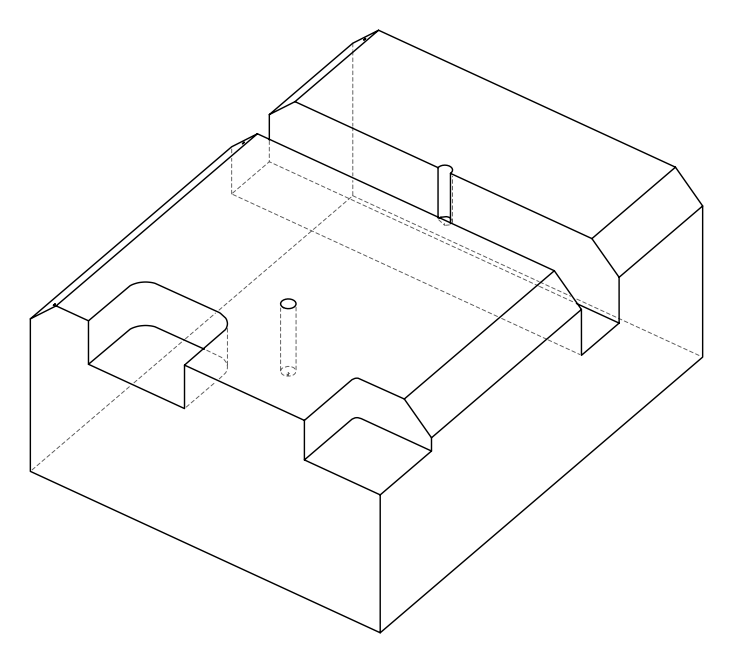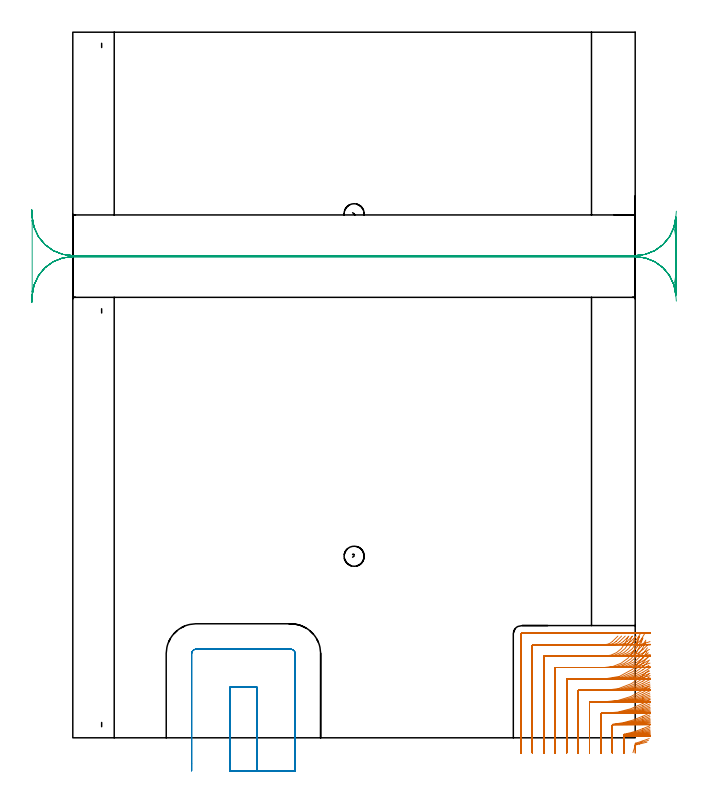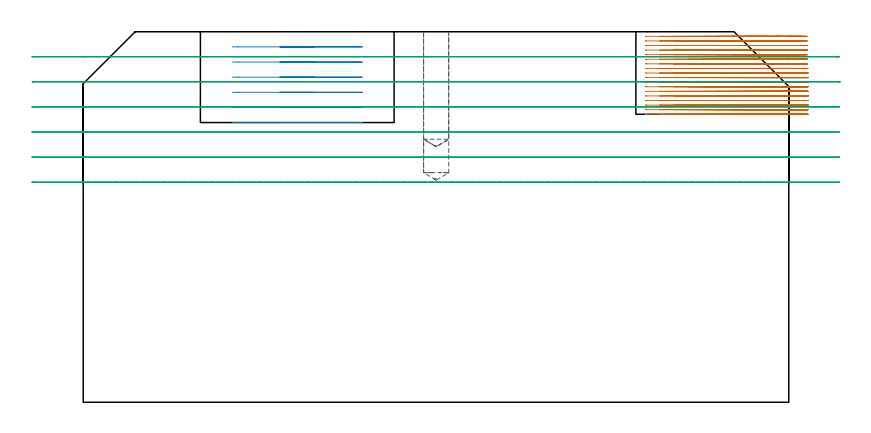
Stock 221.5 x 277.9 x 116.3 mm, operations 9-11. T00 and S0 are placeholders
(PLAN: 11 operations, 5 tool changes, 59.2 min)
(1 SPOT_DRILL | STEP1POCKET | NXT0321_9005460120000 | 0.03 min | 1 mm3)
(2 SPOT_DRILL_1 | STEP1POCKET_1 | NXT0321_9005460120000 | 0.03 min | 1 mm3)
(3 DRILL_BLIND_HOLE_INTO_CENTER | STEP1POCKET | UGT0301_198 | 0.2 min | 2198 mm3)
(4 DRILL_BLIND_HOLE_INTO_CENTER_1 | STEP1POCKET_1 | UGT0301_198 | 0.15 min | 1685 mm3)
(5 AREA_MILL | FG_CHAMFER_SURFACE | UGT0205_001 | 7.43 min | 21423 mm3)
(6 AREA_MILL_1 | FG_CHAMFER_SURFACE_1 | UGT0205_001 | 8.64 min | 23979 mm3)
(7 AREA_MILL_2 | FG_CHAMFER_SURFACE_2 | UGT0205_001 | 4.22 min | 11764 mm3)
(8 AREA_MILL_3 | FG_CHAMFER_SURFACE_3 | UGT0205_001 | 3.77 min | 10559 mm3)
(9 MILL_CORNER_NOTCH_RECTANGULAR | CORNER_NOTCH_RECTANGULAR | NXT0201_008 | Follow Part, ap 1.5, ae 75% | 24.39 min | 53772 mm3)
(10 MILL_SLOT | SLOT_PARTIAL_RECTANGULAR | UGT0201_136 | Follow Part, ap 5, ae 75% | 3.32 min | 76123 mm3)
(11 MILL_RECTANGULAR_SLOT | SLOT_RECTANGULAR | UGT0201_004 | Follow Part, ap 8, ae 75% | 7.02 min | 333863 mm3)
(TOOL NXT0321_9005460120000 | NC Spot Drill, 142deg, 12mm, Carbide, Uncoated | D12 PA142 FL30 Z2)
(TOOL UGT0301_198 | Twist Drill 7.9 mm | D7.9 PA118 FL73 Z2)
(TOOL UGT0205_001 | Chamfer Mill 20 x 3 x 45 deg. | D20 FL50 Z2)
(TOOL NXT0201_008 | ENDMILL 6mm [2P460-0600-NA 1630] | D6 FL26 Z6)
(TOOL UGT0201_136 | Carbide End Mill 20.0 | D20 FL30 Z4)
(TOOL UGT0201_004 | End Mill 32 mm | D32 FL53 Z6)
(OP 9 MILL_CORNER_NOTCH_RECTANGULAR)
G17 G21 G94 G90
T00 M6
G54
G17 G0 G90 X227.037 Y-0.313 S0 M3
G43 Z126.3 H1
Z114.861
G94 G1 X224.204 Y-1.3 F250.
G2 X221.715 Y-2.086 R45.
G3 X221.5 Y-2.37 R0.3
G1 Y-3.
Y-6.
G0 Z126.3
X227.284 Y4.733
Z114.861
G1 X224.5 Y3.615
G2 X217.239 Y1.463 R40.5 F500.
G3 X217. Y1.173 R0.3
G1 Y-3.
Y-6. F250.
G0 Z126.3
X227.224 Y9.771
Z114.861
G1 X224.5 Y8.514
G2 X212.769 Y5.357 R36. F500.
G3 X212.5 Y5.061 R0.3
G1 Y-3.
Y-6. F250.
G0 Z126.3
X227.133 Y14.985
Z114.861
G1 X224.5 Y13.548
G2 X209.412 Y9.7 R31.5 F500.
G1 X208.297
G3 X208. Y9.403 R0.3
G1 Y-3.
Y-6. F250.
G0 Z126.3
X226.988 Y20.485
Z114.861
G1 X224.5 Y18.809
G2 X209.412 Y14.2 R27. F500.
G1 X203.797
G3 X203.5 Y13.903 R0.3
G1 Y-3.
Y-6. F250.
G0 Z126.3
X226.726 Y26.52
Z114.861
G1 X224.5 Y24.508
G2 X209.412 Y18.7 R22.5 F500.
G1 X199.297
G3 X199. Y18.403 R0.3
G1 Y-3.
Y-6. F250.
G0 Z126.3
X226.136 Y33.898
Z114.861
G1 X224.5 Y31.383
G2 X209.412 Y23.2 R18. F500.
G1 X194.798
G3 X194.5 Y22.902 R0.3
G1 Y-3.
Y-6. F250.
G0 Z126.3
X223.186 Y39.957
Z114.861
G1 X222.274 Y37.098
G2 X209.412 Y27.7 R13.5 F500.
G1 X190.298
G3 X190. Y27.402 R0.3
G1 Y-3.
Y-6. F250.
G0 Z126.3
X218.808 Y39.887
Z114.861
G1 X217.475 Y37.2
G2 X209.412 Y32.2 R9. F500.
G1 X185.798
G3 X185.5 Y31.902 R0.3
G1 Y-3.
Y-6. F250.
G0 Z126.3
X214.701 Y40.07
Z114.861
G1 X212.553 Y37.977
G2 X209.412 Y36.7 R4.5 F500.
G1 X181.298
G3 X181. Y36.402 R0.3
G1 Y-3.
Y-6. F250.
G0 Z126.3
X212.412 Y41.2
Z114.861
G1 X209.412
X176.798 F500.
G3 X176.5 Y40.902 R0.3
G1 Y-3.
Y-6. F250.
G0 Z126.3
X226.705 Y-1.022
Z113.422
G1 X223.832 Y-1.887
G2 X221.724 Y-2.467 R45.
G3 X221.5 Y-2.754 R0.3
G2 X221.501 Y-3. R45.
G1 Y-6.
G0 Z126.3
X227.325 Y4.08
Z113.422
G1 X224.5 Y3.069
G2 X217.25 Y1.209 R40.5 F500.
G3 X217. Y0.916 R0.3
G1 Y-3.
Y-6. F250.
G0 Z126.3
X227.276 Y9.025
Z113.422
G1 X224.5 Y7.888
G2 X212.781 Y5.252 R36. F500.
G3 X212.5 Y4.955 R0.3
G1 Y-3.
Y-6. F250.
G0 Z126.3
X227.204 Y14.11
Z113.422
G1 X224.5 Y12.81
G2 X210.852 Y9.7 R31.5 F500.
G1 X208.297
G3 X208. Y9.403 R0.3
G1 Y-3.
Y-6. F250.
G0 Z126.3
X227.088 Y19.42
Z113.422
G1 X224.5 Y17.904
G2 X210.852 Y14.2 R27. F500.
G1 X203.797
G3 X203.5 Y13.903 R0.3
G1 Y-3.
Y-6. F250.
G0 Z126.3
X226.885 Y25.132
Z113.422
G1 X224.5 Y23.312
G2 X210.852 Y18.7 R22.5 F500.
G1 X199.297
G3 X199. Y18.403 R0.3
G1 Y-3.
Y-6. F250.
G0 Z126.3
X226.456 Y31.739
Z113.422
G1 X224.5 Y29.465
G2 X210.852 Y23.2 R18. F500.
G1 X194.798
G3 X194.5 Y22.902 R0.3
G1 Y-3.
Y-6. F250.
G0 Z126.3
X224.544 Y39.255
Z113.422
G1 X223.487 Y36.447
G2 X210.852 Y27.7 R13.5 F500.
G1 X190.298
G3 X190. Y27.402 R0.3
G1 Y-3.
Y-6. F250.
G0 Z126.3
X220.247 Y39.887
Z113.422
G1 X218.914 Y37.2
G2 X210.852 Y32.2 R9. F500.
G1 X185.798
G3 X185.5 Y31.902 R0.3
G1 Y-3.
Y-6. F250.
G0 Z126.3
X216.141 Y40.07
Z113.422
G1 X213.991 Y37.976
G2 X210.852 Y36.7 R4.5 F500.
G1 X181.298
G3 X181. Y36.402 R0.3
G1 Y-3.
Y-6. F250.
G0 Z126.3
X213.852 Y41.2
Z113.422
G1 X210.852
X176.798 F500.
G3 X176.5 Y40.902 R0.3
G1 Y-3.
Y-6. F250.
G0 Z126.3
X226.142 Y-1.72
Z111.983
G1 X223.232 Y-2.45
G2 X221.734 Y-2.798 R45.
G3 X221.514 Y-3. R0.3
G1 X220.607 Y-5.86
G0 Z126.3
X227.36 Y3.489
Z111.983
G1 X224.5 Y2.584
G2 X217.26 Y1.006 R40.5 F500.
G3 X217. Y0.712 R0.3
G1 Y-3.
Y-6. F250.
G0 Z126.3
X227.322 Y8.351
Z111.983
G1 X224.5 Y7.334
G2 X212.793 Y5.204 R36. F500.
G3 X212.5 Y4.906 R0.3
G1 Y-3.
Y-6. F250.
G0 Z126.3
X227.265 Y13.325
Z111.983
G1 X224.5 Y12.162
G2 X212.291 Y9.7 R31.5 F500.
G1 X208.297
G3 X208. Y9.403 R0.3
G1 Y-3.
Y-6. F250.
G0 Z126.3
X227.176 Y18.475
Z111.983
G1 X224.5 Y17.118
G2 X212.291 Y14.2 R27. F500.
G1 X203.797
G3 X203.5 Y13.903 R0.3
G1 Y-3.
Y-6. F250.
G0 Z126.3
X227.02 Y23.929
Z111.983
G1 X224.5 Y22.301
G2 X212.291 Y18.7 R22.5 F500.
G1 X199.297
G3 X199. Y18.403 R0.3
G1 Y-3.
Y-6. F250.
G0 Z126.3
X226.704 Y30.009
Z111.983
G1 X224.5 Y27.974
G2 X212.291 Y23.2 R18. F500.
G1 X194.798
G3 X194.5 Y22.902 R0.3
G1 Y-3.
Y-6. F250.
G0 Z126.3
X225.699 Y37.814
Z111.983
G1 X224.351 Y35.134
G2 X212.291 Y27.7 R13.5 F500.
G1 X190.298
G3 X190. Y27.402 R0.3
G1 Y-3.
Y-6. F250.
G0 Z126.3
X221.686 Y39.887
Z111.983
G1 X220.353 Y37.2
G2 X212.291 Y32.2 R9. F500.
G1 X185.798
G3 X185.5 Y31.902 R0.3
G1 Y-3.
Y-6. F250.
G0 Z126.3
X217.58 Y40.07
Z111.983
G1 X215.431 Y37.977
G2 X212.291 Y36.7 R4.5 F500.
G1 X181.298
G3 X181. Y36.402 R0.3
G1 Y-3.
Y-6. F250.
G0 Z126.3
X215.291 Y41.2
Z111.983
G1 X212.291
X176.798 F500.
G3 X176.5 Y40.902 R0.3
G1 Y-3.
Y-6. F250.
G0 Z126.3
X227.392 Y2.956
Z110.544
G1 X224.5 Y2.158
G2 X217.271 Y0.855 R40.5 F500.
G3 X217. Y0.559 R0.3
G1 Y-3.
Y-6. F250.
G0 Z126.3
X227.363 Y7.746
Z110.544
G1 X224.5 Y6.848
G2 X213.731 Y5.2 R36. F500.
G1 X212.797
G3 X212.5 Y4.903 R0.3
G1 Y-3.
Y-6. F250.
G0 Z126.3
X227.319 Y12.624
Z110.544
G1 X224.5 Y11.598
G2 X213.731 Y9.7 R31.5 F500.
G1 X208.297
G3 X208. Y9.403 R0.3
G1 Y-3.
Y-6. F250.
G0 Z126.3
X227.251 Y17.637
Z110.544
G1 X224.5 Y16.441
G2 X213.731 Y14.2 R27. F500.
G1 X203.797
G3 X203.5 Y13.903 R0.3
G1 Y-3.
Y-6. F250.
G0 Z126.3
X227.134 Y22.88
Z110.544
G1 X224.5 Y21.444
G2 X213.731 Y18.7 R22.5 F500.
G1 X199.297
G3 X199. Y18.403 R0.3
G1 Y-3.
Y-6. F250.
G0 Z126.3
X226.904 Y28.571
Z110.544
G1 X224.5 Y26.777
G2 X213.731 Y23.2 R18. F500.
G1 X194.798
G3 X194.5 Y22.902 R0.3
G1 Y-3.
Y-6. F250.
G0 Z126.3
X226.309 Y35.452
Z110.544
G1 X224.5 Y33.059
G2 X213.731 Y27.7 R13.5 F500.
G1 X190.298
G3 X190. Y27.402 R0.3
G1 Y-3.
Y-6. F250.
G0 Z126.3
X223.125 Y39.871
Z110.544
G1 X221.787 Y37.186
G2 X213.731 Y32.2 R9. F500.
G1 X185.798
G3 X185.5 Y31.902 R0.3
G1 Y-3.
Y-6. F250.
G0 Z126.3
X219.018 Y40.058
Z110.544
G1 X216.864 Y37.97
G2 X213.731 Y36.7 R4.5 F500.
G1 X181.298
G3 X181. Y36.402 R0.3
G1 Y-3.
Y-6. F250.
G0 Z126.3
X216.731 Y41.2
Z110.544
G1 X213.731
X176.798 F500.
G3 X176.5 Y40.902 R0.3
G1 Y-3.
Y-6. F250.
G0 Z126.3
X227.419 Y2.479
Z109.105
G1 X224.5 Y1.788
G2 X217.281 Y0.755 R40.5 F500.
G3 X217. Y0.458 R0.3
G1 Y-3.
Y-6. F250.
G0 Z126.3
X227.398 Y7.206
Z109.105
G1 X224.5 Y6.429
G2 X215.175 Y5.2 R36. F500.
G1 X212.797
G3 X212.5 Y4.903 R0.3
G1 Y-3.
Y-6. F250.
G0 Z126.3
X227.366 Y12.
Z109.105
G1 X224.5 Y11.112
G2 X215.175 Y9.7 R31.5 F500.
G1 X208.297
G3 X208. Y9.403 R0.3
G1 Y-3.
Y-6. F250.
G0 Z126.3
X227.315 Y16.897
Z109.105
G1 X224.5 Y15.861
G2 X215.175 Y14.2 R27. F500.
G1 X203.797
G3 X203.5 Y13.903 R0.3
G1 Y-3.
Y-6. F250.
G0 Z126.3
X227.23 Y21.966
Z109.105
G1 X224.5 Y20.723
G2 X215.175 Y18.7 R22.5 F500.
G1 X199.297
G3 X199. Y18.403 R0.3
G1 Y-3.
Y-6. F250.
G0 Z126.3
X227.066 Y27.358
Z109.105
G1 X224.5 Y25.803
G2 X215.175 Y23.2 R18. F500.
G1 X194.798
G3 X194.5 Y22.902 R0.3
G1 Y-3.
Y-6. F250.
G0 Z126.3
X226.669 Y33.51
Z109.105
G1 X224.5 Y31.438
G2 X215.175 Y27.7 R13.5 F500.
G1 X190.298
G3 X190. Y27.402 R0.3
G1 Y-3.
Y-6. F250.
G0 Z126.3
X224.49 Y39.402
Z109.105
G1 X223.019 Y36.787
G2 X215.175 Y32.2 R9. F500.
G1 X185.798
G3 X185.5 Y31.902 R0.3
G1 Y-3.
Y-6. F250.
G0 Z126.3
X220.463 Y40.064
Z109.105
G1 X218.312 Y37.973
G2 X215.175 Y36.7 R4.5 F500.
G1 X181.298
G3 X181. Y36.402 R0.3
G1 Y-3.
Y-6. F250.
G0 Z126.3
X218.175 Y41.2
Z109.105
G1 X215.175
X176.798 F500.
G3 X176.5 Y40.902 R0.3
G1 Y-3.
Y-6. F250.
G0 Z126.3
X227.443 Y2.058
Z107.667
G1 X224.5 Y1.474
G2 X217.292 Y0.706 R40.5 F500.
G3 X217. Y0.409 R0.3
G1 Y-3.
Y-6. F250.
G0 Z126.3
X227.427 Y6.73
Z107.667
G1 X224.5 Y6.073
G2 X216.62 Y5.2 R36. F500.
G1 X212.797
G3 X212.5 Y4.903 R0.3
G1 Y-3.
Y-6. F250.
G0 Z126.3
X227.405 Y11.452
Z107.667
G1 X224.5 Y10.701
G2 X216.62 Y9.7 R31.5 F500.
G1 X208.297
G3 X208. Y9.403 R0.3
G1 Y-3.
Y-6. F250.
G0 Z126.3
X227.369 Y16.251
Z107.667
G1 X224.5 Y15.375
G2 X216.62 Y14.2 R27. F500.
G1 X203.797
G3 X203.5 Y13.903 R0.3
G1 Y-3.
Y-6. F250.
G0 Z126.3
X227.31 Y21.175
Z107.667
G1 X224.5 Y20.125
G2 X216.62 Y18.7 R22.5 F500.
G1 X199.297
G3 X199. Y18.403 R0.3
G1 Y-3.
Y-6. F250.
G0 Z126.3
X227.197 Y26.33
Z107.667
G1 X224.5 Y25.016
G2 X216.62 Y23.2 R18. F500.
G1 X194.798
G3 X194.5 Y22.902 R0.3
G1 Y-3.
Y-6. F250.
G0 Z126.3
X226.936 Y31.989
Z107.667
G1 X224.5 Y30.238
G2 X216.62 Y27.7 R13.5 F500.
G1 X190.298
G3 X190. Y27.402 R0.3
G1 Y-3.
Y-6. F250.
G0 Z126.3
X225.702 Y38.457
Z107.667
G1 X223.971 Y36.007
G2 X216.62 Y32.2 R9. F500.
G1 X185.798
G3 X185.5 Y31.902 R0.3
G1 Y-3.
Y-6. F250.
G0 Z126.3
X221.919 Y40.116
Z107.667
G1 X219.789 Y38.004
G2 X216.62 Y36.7 R4.5 F500.
G1 X181.298
G3 X181. Y36.402 R0.3
G1 Y-3.
Y-6. F250.
G0 Z126.3
X219.62 Y41.2
Z107.667
G1 X216.62
X176.798 F500.
G3 X176.5 Y40.902 R0.3
G1 Y-3.
Y-6. F250.
G0 Z126.3
X227.464 Y1.65
Z106.228
G1 X224.5 Y1.186
G2 X218.243 Y0.7 R40.5 F500.
G1 X217.297
G3 X217. Y0.403 R0.3
G1 Y-3.
Y-6. F250.
G0 Z126.3
X227.454 Y6.269
Z106.228
G1 X224.5 Y5.748
G2 X218.243 Y5.2 R36. F500.
G1 X212.797
G3 X212.5 Y4.903 R0.3
G1 Y-3.
Y-6. F250.
G0 Z126.3
X227.44 Y10.924
Z106.228
G1 X224.5 Y10.328
G2 X218.243 Y9.7 R31.5 F500.
G1 X208.297
G3 X208. Y9.403 R0.3
G1 Y-3.
Y-6. F250.
G0 Z126.3
X227.418 Y15.63
Z106.228
G1 X224.5 Y14.935
G2 X218.243 Y14.2 R27. F500.
G1 X203.797
G3 X203.5 Y13.903 R0.3
G1 Y-3.
Y-6. F250.
G0 Z126.3
X227.382 Y20.422
Z106.228
G1 X224.5 Y19.587
G2 X218.243 Y18.7 R22.5 F500.
G1 X199.297
G3 X199. Y18.403 R0.3
G1 Y-3.
Y-6. F250.
G0 Z126.3
X227.313 Y25.365
Z106.228
G1 X224.5 Y24.322
G2 X218.243 Y23.2 R18. F500.
G1 X194.798
G3 X194.5 Y22.902 R0.3
G1 Y-3.
Y-6. F250.
G0 Z126.3
X227.158 Y30.628
Z106.228
G1 X224.5 Y29.237
G2 X218.243 Y27.7 R13.5 F500.
G1 X190.298
G3 X190. Y27.402 R0.3
G1 Y-3.
Y-6. F250.
G0 Z126.3
X226.656 Y36.816
Z106.228
G1 X224.5 Y34.731
G2 X218.243 Y32.2 R9. F500.
G1 X185.798
G3 X185.5 Y31.902 R0.3
G1 Y-3.
Y-6. F250.
G0 Z126.3
X223.651 Y41.153
Z106.228
G1 X221.965 Y38.671
G2 X218.243 Y36.7 R4.5 F500.
G1 X181.298
G3 X181. Y36.402 R0.3
G1 Y-3.
Y-6. F250.
G0 Z126.3
X221.243 Y41.2
Z106.228
G1 X218.243
X176.798 F500.
G3 X176.5 Y40.902 R0.3
G1 Y-3.
Y-6. F250.
G0 Z126.3
X227.482 Y1.268
Z104.789
G1 X224.5 Y0.941
G2 X220.089 Y0.7 R40.5 F500.
G1 X217.297
G3 X217. Y0.403 R0.3
G1 Y-3.
Y-6. F250.
G0 Z126.3
X227.477 Y5.839
Z104.789
G1 X224.5 Y5.471
G2 X220.089 Y5.2 R36. F500.
G1 X212.797
G3 X212.5 Y4.903 R0.3
G1 Y-3.
Y-6. F250.
G0 Z126.3
X227.47 Y10.43
Z104.789
G1 X224.5 Y10.01
G2 X220.089 Y9.7 R31.5 F500.
G1 X208.297
G3 X208. Y9.403 R0.3
G1 Y-3.
Y-6. F250.
G0 Z126.3
X227.46 Y15.053
Z104.789
G1 X224.5 Y14.563
G2 X220.089 Y14.2 R27. F500.
G1 X203.797
G3 X203.5 Y13.903 R0.3
G1 Y-3.
Y-6. F250.
G0 Z126.3
X227.442 Y19.725
Z104.789
G1 X224.5 Y19.137
G2 X220.089 Y18.7 R22.5 F500.
G1 X199.297
G3 X199. Y18.403 R0.3
G1 Y-3.
Y-6. F250.
G0 Z126.3
X227.409 Y24.484
Z104.789
G1 X224.5 Y23.749
G2 X220.089 Y23.2 R18. F500.
G1 X194.798
G3 X194.5 Y22.902 R0.3
G1 Y-3.
Y-6. F250.
G0 Z126.3
X227.335 Y29.421
Z104.789
G1 X224.5 Y28.441
G2 X220.089 Y27.7 R13.5 F500.
G1 X190.298
G3 X190. Y27.402 R0.3
G1 Y-3.
Y-6. F250.
G0 Z126.3
X227.115 Y34.825
Z104.789
G1 X224.5 Y33.355
G2 X220.089 Y32.2 R9. F500.
G1 X185.798
G3 X185.5 Y31.902 R0.3
G1 Y-3.
Y-6. F250.
G0 Z126.3
X225.491 Y41.468
Z104.789
G1 X223.953 Y38.893
G2 X220.089 Y36.7 R4.5 F500.
G1 X181.298
G3 X181. Y36.402 R0.3
G1 Y-3.
Y-6. F250.
G0 Z126.3
X223.089 Y41.2
Z104.789
G1 X220.089
X176.798 F500.
G3 X176.5 Y40.902 R0.3
G1 Y-3.
Y-6. F250.
G0 Z126.3
X227.498 Y0.832
Z103.35
G1 X224.5 Y0.726
G2 X223.063 Y0.7 R40.5 F500.
G1 X217.297
G3 X217. Y0.403 R0.3
G1 Y-3.
Y-6. F250.
G0 Z126.3
X227.498 Y5.348
Z103.35
G1 X224.5 Y5.229
G2 X223.063 Y5.2 R36. F500.
G1 X212.797
G3 X212.5 Y4.903 R0.3
G1 Y-3.
Y-6. F250.
G0 Z126.3
X227.497 Y9.87
Z103.35
G1 X224.5 Y9.733
G2 X223.063 Y9.7 R31.5 F500.
G1 X208.297
G3 X208. Y9.403 R0.3
G1 Y-3.
Y-6. F250.
G0 Z126.3
X227.496 Y14.398
Z103.35
G1 X224.5 Y14.238
G2 X223.063 Y14.2 R27. F500.
G1 X203.797
G3 X203.5 Y13.903 R0.3
G1 Y-3.
Y-6. F250.
G0 Z126.3
X227.494 Y18.938
Z103.35
G1 X224.5 Y18.746
G2 X223.063 Y18.7 R22.5 F500.
G1 X199.297
G3 X199. Y18.403 R0.3
G1 Y-3.
Y-6. F250.
G0 Z126.3
X227.49 Y23.497
Z103.35
G1 X224.5 Y23.257
G2 X223.063 Y23.2 R18. F500.
G1 X194.798
G3 X194.5 Y22.902 R0.3
G1 Y-3.
Y-6. F250.
G0 Z126.3
X227.483 Y28.096
Z103.35
G1 X224.5 Y27.777
G2 X223.063 Y27.7 R13.5 F500.
G1 X190.298
G3 X190. Y27.402 R0.3
G1 Y-3.
Y-6. F250.
G0 Z126.3
X227.462 Y32.795
Z103.35
G1 X224.5 Y32.315
G2 X223.063 Y32.2 R9. F500.
G1 X185.798
G3 X185.5 Y31.902 R0.3
G1 Y-3.
Y-6. F250.
G0 Z126.3
X227.343 Y37.894
Z103.35
G1 X224.5 Y36.936
G2 X223.063 Y36.7 R4.5 F500.
G1 X181.298
G3 X181. Y36.402 R0.3
G1 Y-3.
Y-6. F250.
G0 Z126.3
X226.063 Y41.2
Z103.35
G1 X223.063
X176.798 F500.
G3 X176.5 Y40.902 R0.3
G1 Y-3.
Y-6. F250.
G0 Z126.3
X227.5 Y0.715
Z101.911
G1 X224.5 Y0.7
X224.304 F500.
X217.297
G3 X217. Y0.403 R0.3
G1 Y-3.
Y-6. F250.
G0 Z126.3
X227.5 Y5.217
Z101.911
G1 X224.5 Y5.201
X224.304 Y5.2 F500.
X212.797
G3 X212.5 Y4.903 R0.3
G1 Y-3.
Y-6. F250.
G0 Z126.3
X227.5 Y9.719
Z101.911
G1 X224.5 Y9.701
X224.304 Y9.7 F500.
X208.297
G3 X208. Y9.403 R0.3
G1 Y-3.
Y-6. F250.
G0 Z126.3
X227.5 Y14.222
Z101.911
G1 X224.5 Y14.201
X224.304 Y14.2 F500.
X203.797
G3 X203.5 Y13.903 R0.3
G1 Y-3.
Y-6. F250.
G0 Z126.3
X227.5 Y18.727
Z101.911
G1 X224.5 Y18.701
X224.304 Y18.7 F500.
X199.297
G3 X199. Y18.403 R0.3
G1 Y-3.
Y-6. F250.
G0 Z126.3
X227.5 Y23.234
Z101.911
G1 X224.5 Y23.201
X224.304 Y23.2 F500.
X194.798
G3 X194.5 Y22.902 R0.3
G1 Y-3.
Y-6. F250.
G0 Z126.3
X227.5 Y27.745
Z101.911
G1 X224.5 Y27.701
X224.304 Y27.7 F500.
X190.298
G3 X190. Y27.402 R0.3
G1 Y-3.
Y-6. F250.
G0 Z126.3
X227.499 Y32.267
Z101.911
G1 X224.5 Y32.202
X224.304 Y32.2 F500.
X185.798
G3 X185.5 Y31.902 R0.3
G1 Y-3.
Y-6. F250.
G0 Z126.3
X227.497 Y36.835
Z101.911
G1 X224.5 Y36.704
X224.304 Y36.7 F500.
X181.298
G3 X181. Y36.402 R0.3
G1 Y-3.
Y-6. F250.
G0 Z126.3
X227.304 Y41.2
Z101.911
G1 X224.304
X176.798 F500.
G3 X176.5 Y40.902 R0.3
G1 Y-3.
Y-6. F250.
G0 Z126.3
X227.5 Y0.7
Z100.472
G1 X224.5
X217.297 F500.
G3 X217. Y0.403 R0.3
G1 Y-3.
Y-6. F250.
G0 Z126.3
X227.5 Y5.2
Z100.472
G1 X224.5
X212.797 F500.
G3 X212.5 Y4.903 R0.3
G1 Y-3.
Y-6. F250.
G0 Z126.3
X227.5 Y9.7
Z100.472
G1 X224.5
X208.297 F500.
G3 X208. Y9.403 R0.3
G1 Y-3.
Y-6. F250.
G0 Z126.3
X227.5 Y14.2
Z100.472
G1 X224.5
X203.797 F500.
G3 X203.5 Y13.903 R0.3
G1 Y-3.
Y-6. F250.
G0 Z126.3
X227.5 Y18.7
Z100.472
G1 X224.5
X199.297 F500.
G3 X199. Y18.403 R0.3
G1 Y-3.
Y-6. F250.
G0 Z126.3
X227.5 Y23.2
Z100.472
G1 X224.5
X194.798 F500.
G3 X194.5 Y22.902 R0.3
G1 Y-3.
Y-6. F250.
G0 Z126.3
X227.5 Y27.7
Z100.472
G1 X224.5
X190.298 F500.
G3 X190. Y27.402 R0.3
G1 Y-3.
Y-6. F250.
G0 Z126.3
X227.5 Y32.2
Z100.472
G1 X224.5
X185.798 F500.
G3 X185.5 Y31.902 R0.3
G1 Y-3.
Y-6. F250.
G0 Z126.3
X227.5 Y36.7
Z100.472
G1 X224.5
X181.298 F500.
G3 X181. Y36.402 R0.3
G1 Y-3.
Y-6. F250.
G0 Z126.3
X227.5 Y41.2
Z100.472
G1 X224.5
X176.798 F500.
G3 X176.5 Y40.902 R0.3
G1 Y-3.
Y-6. F250.
G0 Z126.3
X227.5 Y0.7
Z99.033
G1 X224.5
X217.297 F500.
G3 X217. Y0.403 R0.3
G1 Y-3.
Y-6. F250.
G0 Z126.3
X227.5 Y5.2
Z99.033
G1 X224.5
X212.797 F500.
G3 X212.5 Y4.903 R0.3
G1 Y-3.
Y-6. F250.
G0 Z126.3
X227.5 Y9.7
Z99.033
G1 X224.5
X208.297 F500.
G3 X208. Y9.403 R0.3
G1 Y-3.
Y-6. F250.
G0 Z126.3
X227.5 Y14.2
Z99.033
G1 X224.5
X203.797 F500.
G3 X203.5 Y13.903 R0.3
G1 Y-3.
Y-6. F250.
G0 Z126.3
X227.5 Y18.7
Z99.033
G1 X224.5
X199.297 F500.
G3 X199. Y18.403 R0.3
G1 Y-3.
Y-6. F250.
G0 Z126.3
X227.5 Y23.2
Z99.033
G1 X224.5
X194.798 F500.
G3 X194.5 Y22.902 R0.3
G1 Y-3.
Y-6. F250.
G0 Z126.3
X227.5 Y27.7
Z99.033
G1 X224.5
X190.298 F500.
G3 X190. Y27.402 R0.3
G1 Y-3.
Y-6. F250.
G0 Z126.3
X227.5 Y32.2
Z99.033
G1 X224.5
X185.798 F500.
G3 X185.5 Y31.902 R0.3
G1 Y-3.
Y-6. F250.
G0 Z126.3
X227.5 Y36.7
Z99.033
G1 X224.5
X181.298 F500.
G3 X181. Y36.402 R0.3
G1 Y-3.
Y-6. F250.
G0 Z126.3
X227.5 Y41.2
Z99.033
G1 X224.5
X176.798 F500.
G3 X176.5 Y40.902 R0.3
G1 Y-3.
Y-6. F250.
G0 Z126.3
X227.5 Y0.7
Z97.594
G1 X224.5
X217.297 F500.
G3 X217. Y0.403 R0.3
G1 Y-3.
Y-6. F250.
G0 Z126.3
X227.5 Y5.2
Z97.594
G1 X224.5
X212.797 F500.
G3 X212.5 Y4.903 R0.3
G1 Y-3.
Y-6. F250.
G0 Z126.3
X227.5 Y9.7
Z97.594
G1 X224.5
X208.297 F500.
G3 X208. Y9.403 R0.3
G1 Y-3.
Y-6. F250.
G0 Z126.3
X227.5 Y14.2
Z97.594
G1 X224.5
X203.797 F500.
G3 X203.5 Y13.903 R0.3
G1 Y-3.
Y-6. F250.
G0 Z126.3
X227.5 Y18.7
Z97.594
G1 X224.5
X199.297 F500.
G3 X199. Y18.403 R0.3
G1 Y-3.
Y-6. F250.
G0 Z126.3
X227.5 Y23.2
Z97.594
G1 X224.5
X194.798 F500.
G3 X194.5 Y22.902 R0.3
G1 Y-3.
Y-6. F250.
G0 Z126.3
X227.5 Y27.7
Z97.594
G1 X224.5
X190.298 F500.
G3 X190. Y27.402 R0.3
G1 Y-3.
Y-6. F250.
G0 Z126.3
X227.5 Y32.2
Z97.594
G1 X224.5
X185.798 F500.
G3 X185.5 Y31.902 R0.3
G1 Y-3.
Y-6. F250.
G0 Z126.3
X227.5 Y36.7
Z97.594
G1 X224.5
X181.298 F500.
G3 X181. Y36.402 R0.3
G1 Y-3.
Y-6. F250.
G0 Z126.3
X227.5 Y41.2
Z97.594
G1 X224.5
X176.798 F500.
G3 X176.5 Y40.902 R0.3
G1 Y-3.
Y-6. F250.
G0 Z126.3
X227.5 Y0.7
Z96.156
G1 X224.5
X217.297 F500.
G3 X217. Y0.403 R0.3
G1 Y-3.
Y-6. F250.
G0 Z126.3
X227.5 Y5.2
Z96.156
G1 X224.5
X212.797 F500.
G3 X212.5 Y4.903 R0.3
G1 Y-3.
Y-6. F250.
G0 Z126.3
X227.5 Y9.7
Z96.156
G1 X224.5
X208.297 F500.
G3 X208. Y9.403 R0.3
G1 Y-3.
Y-6. F250.
G0 Z126.3
X227.5 Y14.2
Z96.156
G1 X224.5
X203.797 F500.
G3 X203.5 Y13.903 R0.3
G1 Y-3.
Y-6. F250.
G0 Z126.3
X227.5 Y18.7
Z96.156
G1 X224.5
X199.297 F500.
G3 X199. Y18.403 R0.3
G1 Y-3.
Y-6. F250.
G0 Z126.3
X227.5 Y23.2
Z96.156
G1 X224.5
X194.798 F500.
G3 X194.5 Y22.902 R0.3
G1 Y-3.
Y-6. F250.
G0 Z126.3
X227.5 Y27.7
Z96.156
G1 X224.5
X190.298 F500.
G3 X190. Y27.402 R0.3
G1 Y-3.
Y-6. F250.
G0 Z126.3
X227.5 Y32.2
Z96.156
G1 X224.5
X185.798 F500.
G3 X185.5 Y31.902 R0.3
G1 Y-3.
Y-6. F250.
G0 Z126.3
X227.5 Y36.7
Z96.156
G1 X224.5
X181.298 F500.
G3 X181. Y36.402 R0.3
G1 Y-3.
Y-6. F250.
G0 Z126.3
X227.5 Y41.2
Z96.156
G1 X224.5
X176.798 F500.
G3 X176.5 Y40.902 R0.3
G1 Y-3.
Y-6. F250.
G0 Z126.3
X227.5 Y0.7
Z94.717
G1 X224.5
X217.297 F500.
G3 X217. Y0.403 R0.3
G1 Y-3.
Y-6. F250.
G0 Z126.3
X227.5 Y5.2
Z94.717
G1 X224.5
X212.797 F500.
G3 X212.5 Y4.903 R0.3
G1 Y-3.
Y-6. F250.
G0 Z126.3
X227.5 Y9.7
Z94.717
G1 X224.5
X208.297 F500.
G3 X208. Y9.403 R0.3
G1 Y-3.
Y-6. F250.
G0 Z126.3
X227.5 Y14.2
Z94.717
G1 X224.5
X203.797 F500.
G3 X203.5 Y13.903 R0.3
G1 Y-3.
Y-6. F250.
G0 Z126.3
X227.5 Y18.7
Z94.717
G1 X224.5
X199.297 F500.
G3 X199. Y18.403 R0.3
G1 Y-3.
Y-6. F250.
G0 Z126.3
X227.5 Y23.2
Z94.717
G1 X224.5
X194.798 F500.
G3 X194.5 Y22.902 R0.3
G1 Y-3.
Y-6. F250.
G0 Z126.3
X227.5 Y27.7
Z94.717
G1 X224.5
X190.298 F500.
G3 X190. Y27.402 R0.3
G1 Y-3.
Y-6. F250.
G0 Z126.3
X227.5 Y32.2
Z94.717
G1 X224.5
X185.798 F500.
G3 X185.5 Y31.902 R0.3
G1 Y-3.
Y-6. F250.
G0 Z126.3
X227.5 Y36.7
Z94.717
G1 X224.5
X181.298 F500.
G3 X181. Y36.402 R0.3
G1 Y-3.
Y-6. F250.
G0 Z126.3
X227.5 Y41.2
Z94.717
G1 X224.5
X176.798 F500.
G3 X176.5 Y40.902 R0.3
G1 Y-3.
Y-6. F250.
G0 Z126.3
X227.5 Y0.7
Z93.278
G1 X224.5
X217.297 F500.
G3 X217. Y0.403 R0.3
G1 Y-3.
Y-6. F250.
G0 Z126.3
X227.5 Y5.2
Z93.278
G1 X224.5
X212.797 F500.
G3 X212.5 Y4.903 R0.3
G1 Y-3.
Y-6. F250.
G0 Z126.3
X227.5 Y9.7
Z93.278
G1 X224.5
X208.297 F500.
G3 X208. Y9.403 R0.3
G1 Y-3.
Y-6. F250.
G0 Z126.3
X227.5 Y14.2
Z93.278
G1 X224.5
X203.797 F500.
G3 X203.5 Y13.903 R0.3
G1 Y-3.
Y-6. F250.
G0 Z126.3
X227.5 Y18.7
Z93.278
G1 X224.5
X199.297 F500.
G3 X199. Y18.403 R0.3
G1 Y-3.
Y-6. F250.
G0 Z126.3
X227.5 Y23.2
Z93.278
G1 X224.5
X194.798 F500.
G3 X194.5 Y22.902 R0.3
G1 Y-3.
Y-6. F250.
G0 Z126.3
X227.5 Y27.7
Z93.278
G1 X224.5
X190.298 F500.
G3 X190. Y27.402 R0.3
G1 Y-3.
Y-6. F250.
G0 Z126.3
X227.5 Y32.2
Z93.278
G1 X224.5
X185.798 F500.
G3 X185.5 Y31.902 R0.3
G1 Y-3.
Y-6. F250.
G0 Z126.3
X227.5 Y36.7
Z93.278
G1 X224.5
X181.298 F500.
G3 X181. Y36.402 R0.3
G1 Y-3.
Y-6. F250.
G0 Z126.3
X227.5 Y41.2
Z93.278
G1 X224.5
X176.798 F500.
G3 X176.5 Y40.902 R0.3
G1 Y-3.
Y-6. F250.
G0 Z126.3
X227.5 Y0.7
Z91.839
G1 X224.5
X217.297 F500.
G3 X217. Y0.403 R0.3
G1 Y-3.
Y-6. F250.
G0 Z126.3
X227.5 Y5.2
Z91.839
G1 X224.5
X212.797 F500.
G3 X212.5 Y4.903 R0.3
G1 Y-3.
Y-6. F250.
G0 Z126.3
X227.5 Y9.7
Z91.839
G1 X224.5
X208.297 F500.
G3 X208. Y9.403 R0.3
G1 Y-3.
Y-6. F250.
G0 Z126.3
X227.5 Y14.2
Z91.839
G1 X224.5
X203.797 F500.
G3 X203.5 Y13.903 R0.3
G1 Y-3.
Y-6. F250.
G0 Z126.3
X227.5 Y18.7
Z91.839
G1 X224.5
X199.297 F500.
G3 X199. Y18.403 R0.3
G1 Y-3.
Y-6. F250.
G0 Z126.3
X227.5 Y23.2
Z91.839
G1 X224.5
X194.798 F500.
G3 X194.5 Y22.902 R0.3
G1 Y-3.
Y-6. F250.
G0 Z126.3
X227.5 Y27.7
Z91.839
G1 X224.5
X190.298 F500.
G3 X190. Y27.402 R0.3
G1 Y-3.
Y-6. F250.
G0 Z126.3
X227.5 Y32.2
Z91.839
G1 X224.5
X185.798 F500.
G3 X185.5 Y31.902 R0.3
G1 Y-3.
Y-6. F250.
G0 Z126.3
X227.5 Y36.7
Z91.839
G1 X224.5
X181.298 F500.
G3 X181. Y36.402 R0.3
G1 Y-3.
Y-6. F250.
G0 Z126.3
X227.5 Y41.2
Z91.839
G1 X224.5
X176.798 F500.
G3 X176.5 Y40.902 R0.3
G1 Y-3.
Y-6. F250.
G0 Z126.3
X227.5 Y0.7
Z90.4
G1 X224.5
X217.297 F500.
G3 X217. Y0.403 R0.3
G1 Y-3.
Y-6. F250.
G0 Z126.3
X227.5 Y5.2
Z90.4
G1 X224.5
X212.797 F500.
G3 X212.5 Y4.903 R0.3
G1 Y-3.
Y-6. F250.
G0 Z126.3
X227.5 Y9.7
Z90.4
G1 X224.5
X208.297 F500.
G3 X208. Y9.403 R0.3
G1 Y-3.
Y-6. F250.
G0 Z126.3
X227.5 Y14.2
Z90.4
G1 X224.5
X203.797 F500.
G3 X203.5 Y13.903 R0.3
G1 Y-3.
Y-6. F250.
G0 Z126.3
X227.5 Y18.7
Z90.4
G1 X224.5
X199.297 F500.
G3 X199. Y18.403 R0.3
G1 Y-3.
Y-6. F250.
G0 Z126.3
X227.5 Y23.2
Z90.4
G1 X224.5
X194.798 F500.
G3 X194.5 Y22.902 R0.3
G1 Y-3.
Y-6. F250.
G0 Z126.3
X227.5 Y27.7
Z90.4
G1 X224.5
X190.298 F500.
G3 X190. Y27.402 R0.3
G1 Y-3.
Y-6. F250.
G0 Z126.3
X227.5 Y32.2
Z90.4
G1 X224.5
X185.798 F500.
G3 X185.5 Y31.902 R0.3
G1 Y-3.
Y-6. F250.
G0 Z126.3
X227.5 Y36.7
Z90.4
G1 X224.5
X181.298 F500.
G3 X181. Y36.402 R0.3
G1 Y-3.
Y-6. F250.
G0 Z126.3
X227.5 Y41.2
Z90.4
G1 X224.5
X176.798 F500.
G3 X176.5 Y40.902 R0.3
G1 Y-3.
Y-6. F250.
G0 Z126.3
M5
M2
(OP 10 MILL_SLOT)
G17 G21 G94 G90
T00 M6
G54
G17 G0 G90 X72.6 Y-13. S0 M3
G43 Z126.3 H0
Z111.55
G94 G1 Y-10. F250.
Y19.9 F500.
X61.8
Y-10.
Y-13. F250.
X87.6
Y-10.
Y33.1 F500.
G3 X85.8 Y34.9 R1.8
G1 X48.6
G3 X46.8 Y33.1 R1.8
G1 Y-10.
Y-13. F250.
G0 X72.6 Z106.8
G1 Y-10.
Y19.9 F500.
X61.8
Y-10.
Y-13. F250.
X87.6
Y-10.
Y33.1 F500.
G3 X85.8 Y34.9 R1.8
G1 X48.6
G3 X46.8 Y33.1 R1.8
G1 Y-10.
Y-13. F250.
G0 X72.6 Z102.05
G1 Y-10.
Y19.9 F500.
X61.8
Y-10.
Y-13. F250.
X87.6
Y-10.
Y33.1 F500.
G3 X85.8 Y34.9 R1.8
G1 X48.6
G3 X46.8 Y33.1 R1.8
G1 Y-10.
Y-13. F250.
G0 X72.6 Z97.3
G1 Y-10.
Y19.9 F500.
X61.8
Y-10.
Y-13. F250.
X87.6
Y-10.
Y33.1 F500.
G3 X85.8 Y34.9 R1.8
G1 X48.6
G3 X46.8 Y33.1 R1.8
G1 Y-10.
Y-13. F250.
G0 X72.6 Z92.55
G1 Y-10.
Y19.9 F500.
X61.8
Y-10.
Y-13. F250.
X87.6
Y-10.
Y33.1 F500.
G3 X85.8 Y34.9 R1.8
G1 X48.6
G3 X46.8 Y33.1 R1.8
G1 Y-10.
Y-13. F250.
G0 X72.6 Z87.8
G1 Y-10.
Y19.9 F500.
X61.8
Y-10.
Y-13. F250.
X87.6
Y-10.
Y33.1 F500.
G3 X85.8 Y34.9 R1.8
G1 X48.6
G3 X46.8 Y33.1 R1.8
G1 Y-10.
Y-13. F250.
G0 Z126.3
M5
M2
(OP 11 MILL_RECTANGULAR_SLOT)
G17 G21 G94 G90
T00 M6
G54
G17 G0 G90 X-16.142 Y175.604 S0 M3
G43 Z126.3 H0
Z108.433
G94 G1 X-15.213 Y178.456 F250.
G2 X0. Y189.5 R16. F500.
G1 X221.5
G2 X236.686 Y178.539 R16.
G1 X236.714 Y178.53
G3 X237.5 Y183.499 R16.
G1 Y195.914
G3 X236.714 Y200.868 R16.
G1 X236.685 Y200.859
G2 X221.5 Y189.9 R16.
G1 X0.
G2 X-15.212 Y200.942 R16.
G1 X-16.142 Y203.794 F250.
G0 Z126.3
X237.709 Y207.406
Z100.567
G1 X237.431 Y204.419
G2 X221.5 Y189.9 R16. F500.
G1 X0.
G2 X-15.965 Y204.846 R16.
G1 X-15.995 Y204.847
G3 X-16. Y204.456 R16.
G1 Y174.909
G3 X-15.996 Y174.544 R16.
G1 X-15.966 Y174.545
G2 X0. Y189.5 R16.
G1 X221.5
G2 X237.433 Y174.965 R16.
G1 X237.707 Y171.977 F250.
G0 Z126.3
X-16.154 Y171.485
Z92.7
G1 X-15.97 Y174.479
G2 X0. Y189.5 R16. F500.
G1 X221.5
G2 X237.49 Y174.066 R16.
G1 Y205.334
G2 X221.5 Y189.9 R16.
G1 X0.
G2 X-15.97 Y204.921 R16.
G1 X-16.154 Y207.915 F250.
G0 Y171.485 Z84.833
G1 X-15.97 Y174.479
G2 X0. Y189.5 R16. F500.
G1 X221.5
G2 X237.47 Y174.479 R16.
G1 X237.5
Y204.921
X237.47
G2 X221.5 Y189.9 R16.
G1 X0.
G2 X-15.97 Y204.921 R16.
G1 X-16.154 Y207.915 F250.
G0 Y171.485 Z76.967
G1 X-15.97 Y174.479
G2 X0. Y189.5 R16. F500.
G1 X221.5
G2 X237.47 Y174.479 R16.
G1 X237.5
Y204.921
X237.47
G2 X221.5 Y189.9 R16.
G1 X0.
G2 X-15.97 Y204.921 R16.
G1 X-16.154 Y207.915 F250.
G0 Y171.485 Z69.1
G1 X-15.97 Y174.479
G2 X0. Y189.5 R16. F500.
G1 X221.5
G2 X237.47 Y174.479 R16.
G1 X237.5
Y204.921
X237.47
G2 X221.5 Y189.9 R16.
G1 X0.
G2 X-15.97 Y204.921 R16.
G1 X-16.154 Y207.915 F250.
G0 Z126.3
M5
M2
